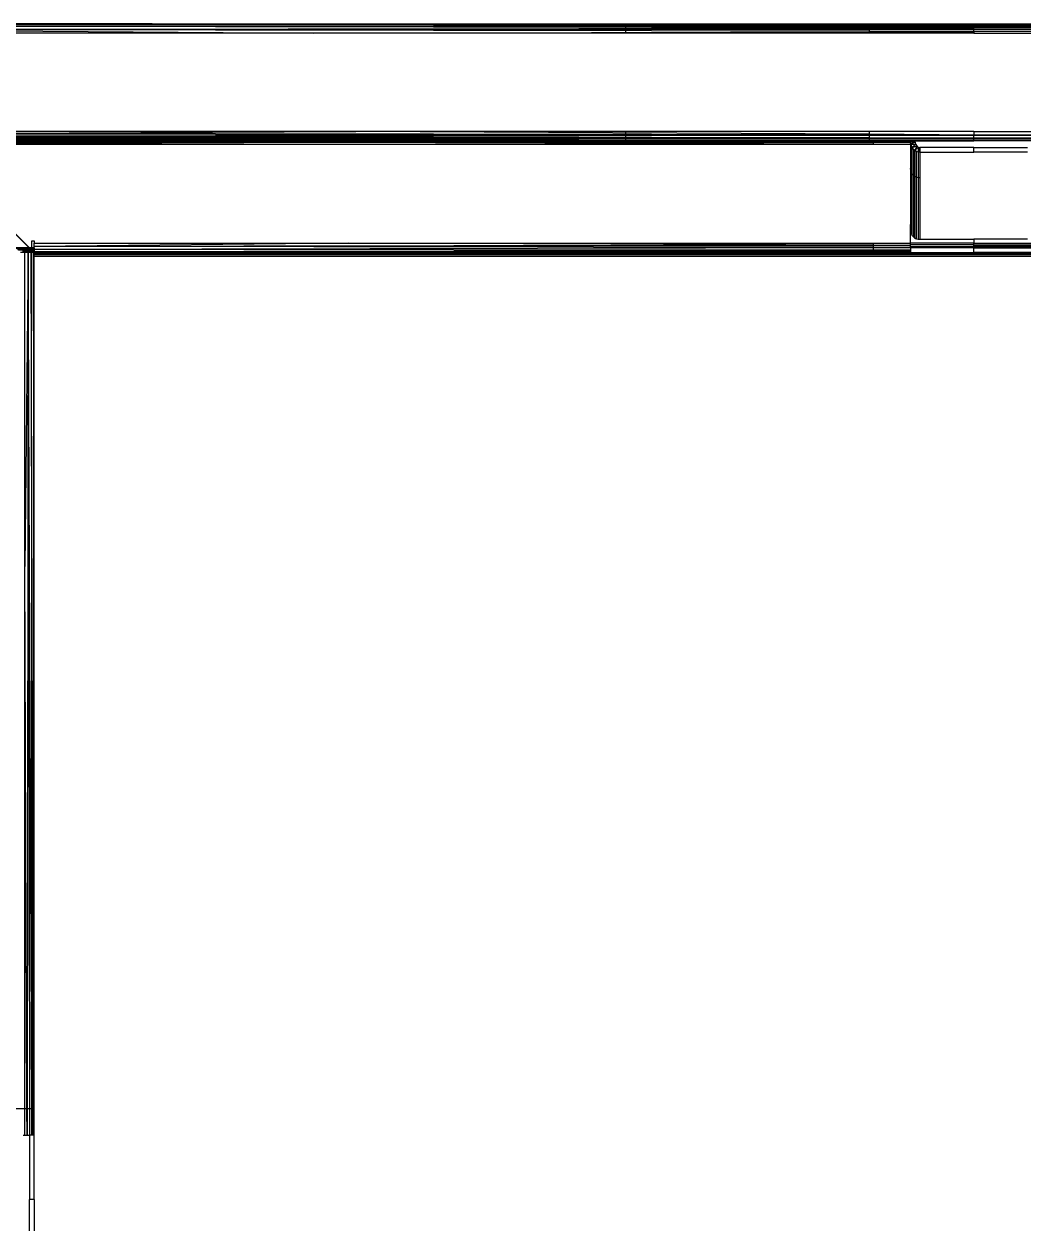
# Model space of a CAD drawing. Header units: inches. Extents: x 12 to 4610, y 8 to 3258.
# Drawn here: x 784 to 1212, y 2132 to 2645 of the extents above; entities that cross this region are included whole.
import ezdxf

# ---------------------------------------------------------------- set-up
doc = ezdxf.new("R2010")
doc.units = ezdxf.units.IN
doc.header["$MEASUREMENT"] = 0

msp = doc.modelspace()

# ---------------------------------------------------------------- linework, layer by layer
for p, q in [((839.07, 2644.63), (700.73, 2644.63)), ((839.07, 2644.63), (700.73, 2644.43)), ((700.73, 2644.43), (1146.2, 2644.59)), ((1146.2, 2644.12), (700.73, 2644.43)), ((1146.2, 2644.43), (700.73, 2644.43)), ((1146.2, 2644.03), (700.73, 2643.59)), ((1146.2, 2643.59), (700.73, 2643.59)), ((1146.2, 2643.04), (700.73, 2643.59)), ((700.73, 2642.26), (1146.2, 2642.9)), ((700.73, 2642.26), (908.24, 2640.65)), ((1146.2, 2642.25), (700.73, 2642.26)), ((1146.2, 2641.55), (700.73, 2642.26)), ((1190.83, 2644.61), (839.07, 2644.63)), ((1041.77, 2644.62), (1041.77, 2644.56)), ((1041.77, 2644.56), (1041.77, 2644.43)), ((1041.77, 2644.43), (1041.77, 2644.19)), ((1041.77, 2644.19), (1041.77, 2643.93)), ((1041.77, 2643.93), (1041.77, 2643.59)), ((1041.77, 2643.59), (1041.77, 2643.17)), ((1041.77, 2643.17), (1041.77, 2642.75)), ((1041.77, 2642.75), (1041.77, 2642.25)), ((1041.77, 2642.25), (1041.77, 2641.72)), ((1146.2, 2644.59), (1190.83, 2644.61)), ((1146.2, 2644.43), (1146.2, 2644.59)), ((1190.83, 2644.43), (1146.2, 2644.43)), ((1146.2, 2644.12), (1146.2, 2644.43)), ((1190.83, 2644.1), (1146.2, 2644.12)), ((1146.2, 2644.03), (1146.2, 2644.12)), ((1190.83, 2644.1), (1146.2, 2644.03)), ((1146.2, 2643.59), (1146.2, 2644.03)), ((1190.83, 2643.59), (1146.2, 2643.59)), ((1146.2, 2643.04), (1146.2, 2643.59)), ((1190.83, 2642.97), (1146.2, 2643.04)), ((1146.2, 2642.9), (1146.2, 2643.04)), ((1146.2, 2642.9), (1190.83, 2642.97)), ((1146.2, 2642.25), (1146.2, 2642.9)), ((1190.83, 2642.25), (1146.2, 2642.25)), ((1146.2, 2641.55), (1146.2, 2642.25)), ((1190.83, 2644.61), (1542.58, 2644.63)), ((1190.83, 2644.43), (1190.83, 2644.61)), ((1235.46, 2644.59), (1190.83, 2644.61)), ((1190.83, 2644.1), (1190.83, 2644.43)), ((1190.83, 2644.43), (1235.46, 2644.43)), ((1190.83, 2644.1), (1235.46, 2644.12)), ((1190.83, 2643.59), (1190.83, 2644.1)), ((1190.83, 2644.1), (1235.46, 2644.03)), ((1190.83, 2642.97), (1190.83, 2643.59)), ((1190.83, 2643.59), (1235.46, 2643.59)), ((1190.83, 2642.97), (1235.46, 2643.04)), ((1235.46, 2642.9), (1190.83, 2642.97)), ((1190.83, 2642.25), (1190.83, 2642.97)), ((1190.83, 2642.25), (1235.46, 2642.25)), ((1190.83, 2641.47), (1190.83, 2642.25)), ((908.24, 2640.65), (700.73, 2640.65)), ((908.24, 2640.65), (1146.2, 2641.29)), ((1146.2, 2640.64), (908.24, 2640.65)), ((1041.77, 2641.72), (1041.77, 2641.01)), ((1041.77, 2641.01), (1041.77, 2640.64)), ((1190.83, 2641.47), (1146.2, 2641.55)), ((1146.2, 2641.29), (1146.2, 2641.55)), ((1146.2, 2641.29), (1190.83, 2641.47)), ((1146.2, 2640.64), (1146.2, 2641.29)), ((1190.83, 2640.64), (1146.2, 2640.64)), ((1190.83, 2641.47), (1235.46, 2641.55)), ((1235.46, 2641.29), (1190.83, 2641.47)), ((1190.83, 2641.47), (1190.83, 2640.64)), ((1190.83, 2640.64), (1235.46, 2640.64)), ((926.26, 2598.61), (736.77, 2598.61)), ((737.27, 2597.83), (926.26, 2598.61)), ((1146.2, 2597.16), (737.27, 2597.83)), ((1146.2, 2597.07), (737.77, 2597.07)), ((738.42, 2596.38), (1146.2, 2596.99)), ((1146.2, 2595.85), (738.42, 2596.38)), ((1146.2, 2597.43), (926.26, 2598.61)), ((1146.2, 2598.6), (926.26, 2598.61)), ((1041.77, 2598.6), (1041.77, 2597.99)), ((1041.77, 2597.99), (1041.77, 2597.33)), ((1041.77, 2597.33), (1041.77, 2597.07)), ((1041.77, 2597.07), (1041.77, 2596.83)), ((1041.77, 2596.83), (1041.77, 2595.98)), ((1190.83, 2598.6), (1146.2, 2598.6)), ((1146.2, 2597.43), (1146.2, 2598.6)), ((1190.83, 2597.07), (1146.2, 2597.43)), ((1146.2, 2597.16), (1146.2, 2597.43)), ((1190.83, 2597.07), (1146.2, 2597.16)), ((1146.2, 2597.07), (1146.2, 2597.16)), ((1190.83, 2597.07), (1146.2, 2597.07)), ((1146.2, 2596.99), (1146.2, 2597.07)), ((1146.2, 2596.99), (1190.83, 2597.07)), ((1146.2, 2595.85), (1146.2, 2596.99)), ((1190.83, 2598.6), (1235.46, 2598.6)), ((1190.83, 2598.6), (1190.83, 2597.07)), ((1190.83, 2597.07), (1235.46, 2597.43)), ((1190.83, 2597.07), (1235.46, 2597.16)), ((1190.83, 2597.07), (1235.46, 2597.07)), ((1235.46, 2596.99), (1190.83, 2597.07)), ((1190.83, 2595.77), (1190.83, 2597.07)), ((1146.2, 2595.77), (739.12, 2595.78)), ((739.68, 2595.28), (1146.2, 2595.72)), ((1146.2, 2594.95), (739.68, 2595.28)), ((1146.2, 2594.91), (740.2, 2594.9)), ((740.5, 2594.68), (1146.2, 2594.88)), ((914.7, 2594.61), (740.5, 2594.68)), ((786.49, 2548.9), (742.23, 2593.16)), ((742.27, 2594.58), (1147.83, 2594.22)), ((1147.83, 2594.14), (742.28, 2593.95)), ((742.28, 2593.95), (913.54, 2593.23)), ((1147.83, 2593.93), (742.28, 2593.95)), ((742.3, 2593.23), (913.54, 2593.23)), ((742.3, 2593.23), (786.63, 2548.9)), ((783.9, 2594.61), (914.7, 2594.61)), ((913.54, 2593.23), (1147.83, 2593.93)), ((913.54, 2593.23), (1147.83, 2593.22)), ((914.7, 2594.61), (928.26, 2594.61)), ((928.26, 2594.61), (1146.2, 2594.84)), ((928.26, 2594.61), (1146.2, 2594.6)), ((1041.77, 2595.98), (1041.77, 2595.78)), ((1041.77, 2595.77), (1041.77, 2595.6)), ((1041.77, 2595.6), (1041.77, 2595.04)), ((1041.77, 2595.04), (1041.77, 2594.91)), ((1041.77, 2594.91), (1041.77, 2594.83)), ((1041.77, 2594.83), (1041.77, 2594.73)), ((1041.77, 2594.73), (1041.77, 2594.6)), ((1190.83, 2595.77), (1146.2, 2595.85)), ((1146.2, 2595.77), (1146.2, 2595.85)), ((1190.83, 2595.77), (1146.2, 2595.77)), ((1146.2, 2595.72), (1146.2, 2595.77)), ((1146.2, 2595.72), (1190.83, 2595.77)), ((1146.2, 2594.95), (1146.2, 2595.72)), ((1190.83, 2594.91), (1146.2, 2594.95)), ((1146.2, 2594.91), (1146.2, 2594.95)), ((1190.83, 2594.91), (1146.2, 2594.91)), ((1146.2, 2594.88), (1146.2, 2594.91)), ((1146.2, 2594.84), (1190.83, 2594.91)), ((1146.2, 2594.88), (1190.83, 2594.91)), ((1146.2, 2594.84), (1146.2, 2594.88)), ((1146.2, 2594.6), (1146.2, 2594.84)), ((1146.2, 2594.6), (1147.83, 2594.6)), ((1147.83, 2594.6), (1147.83, 2594.22)), ((1147.83, 2594.6), (1163.71, 2594.6)), ((1147.83, 2594.22), (1147.83, 2594.14)), ((1147.83, 2594.22), (1163.83, 2594.2)), ((1163.83, 2594.15), (1147.83, 2594.14)), ((1147.83, 2594.14), (1147.83, 2593.93)), ((1147.83, 2593.93), (1163.84, 2594.02)), ((1147.83, 2593.93), (1147.83, 2593.22)), ((1147.83, 2593.22), (1163.83, 2593.22)), ((1163.71, 2594.6), (1163.79, 2594.33)), ((1163.71, 2594.6), (1163.79, 2594.6)), ((1163.79, 2594.6), (1163.79, 2594.33)), ((1163.79, 2594.6), (1163.83, 2594.6)), ((1163.79, 2594.33), (1163.83, 2594.2)), ((1163.83, 2594.6), (1163.83, 2594.2)), ((1163.83, 2594.6), (1165.83, 2594.6)), ((1163.83, 2594.2), (1163.83, 2594.15)), ((1163.83, 2594.15), (1163.83, 2594.09)), ((1165.83, 2594.09), (1163.83, 2594.09)), ((1163.83, 2594.09), (1163.84, 2594.02)), ((1163.84, 2594.02), (1163.83, 2593.97)), ((1163.83, 2593.97), (1163.83, 2593.22)), ((1163.91, 2593.26), (1163.83, 2593.97)), ((1163.83, 2593.22), (1163.83, 2582.78)), ((1165.83, 2594.09), (1163.91, 2593.26)), ((1163.91, 2581.99), (1163.91, 2593.26)), ((1164.14, 2592.47), (1163.91, 2593.26)), ((1163.91, 2593.26), (1165.98, 2593.23)), ((1164.14, 2581.24), (1164.14, 2592.47)), ((1164.51, 2591.73), (1164.14, 2592.47)), ((1165.98, 2593.23), (1164.51, 2591.73)), ((1164.51, 2591.73), (1166.42, 2592.49)), ((1164.51, 2580.55), (1164.51, 2591.73)), ((1165, 2591.08), (1164.51, 2591.73)), ((1165, 2591.08), (1165, 2579.94)), ((1165.61, 2590.54), (1165, 2591.08)), ((1166.42, 2592.49), (1165.61, 2590.54)), ((1165.61, 2590.54), (1167.07, 2591.96)), ((1165.83, 2594.09), (1165.83, 2594.6)), ((1165.83, 2594.6), (1190.83, 2594.6)), ((1165.83, 2594.09), (1165.98, 2593.23)), ((1165.98, 2593.23), (1166.42, 2592.49)), ((1166.42, 2592.49), (1167.07, 2591.96)), ((1167.07, 2591.96), (1167.05, 2589.85)), ((1167.07, 2591.96), (1167.83, 2591.71)), ((1167.83, 2590.72), (1167.07, 2591.96)), ((1190.83, 2591.71), (1167.83, 2591.71)), ((1167.83, 2591.71), (1167.83, 2590.72)), ((1190.83, 2595.77), (1235.46, 2595.85)), ((1190.83, 2594.91), (1190.83, 2595.77)), ((1190.83, 2595.77), (1235.46, 2595.77)), ((1235.46, 2595.72), (1190.83, 2595.77)), ((1190.83, 2594.91), (1235.46, 2594.95)), ((1190.83, 2594.6), (1190.83, 2594.91)), ((1190.83, 2594.91), (1235.46, 2594.91)), ((1235.46, 2594.84), (1190.83, 2594.91)), ((1235.46, 2594.88), (1190.83, 2594.91)), ((1215.82, 2594.6), (1190.83, 2594.6)), ((1190.83, 2591.71), (1213.82, 2591.71)), ((1190.83, 2589.72), (1190.83, 2591.71)), ((1165.61, 2579.44), (1165.61, 2590.54)), ((1166.3, 2590.12), (1165.61, 2590.54)), ((1166.3, 2579.07), (1166.3, 2590.12)), ((1167.05, 2589.85), (1166.3, 2590.12)), ((1167.05, 2589.85), (1167.05, 2578.84)), ((1167.08, 2589.84), (1167.05, 2589.85)), ((1167.08, 2589.87), (1167.11, 2589.91)), ((1167.08, 2589.84), (1167.08, 2589.87)), ((1167.11, 2589.84), (1167.08, 2589.84)), ((1167.11, 2589.91), (1167.83, 2590.72)), ((1167.11, 2589.91), (1167.11, 2589.84)), ((1167.83, 2589.72), (1167.11, 2589.84)), ((1167.83, 2590.72), (1167.83, 2589.72)), ((1167.83, 2589.72), (1167.83, 2578.76)), ((1167.83, 2589.72), (1190.83, 2589.72)), ((1213.82, 2589.72), (1190.83, 2589.72)), ((1163.91, 2581.99), (1163.83, 2582.78)), ((1163.83, 2582.78), (1163.83, 2556.13)), ((1163.91, 2555.4), (1163.91, 2581.99)), ((1164.14, 2581.24), (1163.91, 2581.99)), ((1164.14, 2554.7), (1164.14, 2581.24)), ((1164.51, 2580.55), (1164.14, 2581.24)), ((1164.51, 2554.06), (1164.51, 2580.55)), ((1165, 2579.94), (1164.51, 2580.55)), ((1165.61, 2579.44), (1165, 2579.94)), ((1165, 2579.94), (1165, 2553.5)), ((1165.61, 2553.05), (1165.61, 2579.44)), ((1166.3, 2579.07), (1165.61, 2579.44)), ((1166.3, 2552.73), (1166.3, 2579.07)), ((1167.05, 2578.84), (1166.3, 2579.07)), ((1167.83, 2578.76), (1167.05, 2578.84)), ((1167.05, 2578.84), (1167.05, 2552.55)), ((1167.83, 2578.76), (1167.83, 2552.53)), ((1163.73, 2550.9), (1163.73, 2558.89)), ((1163.83, 2556.13), (1163.91, 2555.4)), ((1163.91, 2555.4), (1164.14, 2554.7)), ((787.63, 2551.9), (788.63, 2551.9)), ((787.63, 2548.9), (787.63, 2551.9)), ((788.63, 2551.9), (788.63, 2550.9)), ((788.63, 2550.9), (923.15, 2550.9)), ((923.15, 2550.9), (788.63, 2549.37)), ((788.63, 2549.37), (788.63, 2550.9)), ((1147.83, 2549.98), (788.63, 2549.37)), ((923.15, 2550.9), (1147.83, 2550.9)), ((1147.83, 2549.98), (923.15, 2550.9)), ((1147.83, 2550.9), (1147.83, 2549.98)), ((1147.83, 2550.9), (1163.73, 2550.9)), ((1163.73, 2549.86), (1147.83, 2549.98)), ((1147.83, 2549.98), (1147.83, 2549.83)), ((1190.83, 2550.9), (1163.73, 2550.9)), ((1163.73, 2550.13), (1163.73, 2550.9)), ((1190.83, 2550.13), (1163.73, 2550.13)), ((1163.73, 2549.86), (1163.73, 2550.13)), ((1164.14, 2554.7), (1164.51, 2554.06)), ((1164.51, 2554.06), (1165, 2553.5)), ((1165, 2553.5), (1165.61, 2553.05)), ((1165.61, 2553.05), (1165.83, 2552.95)), ((1165.83, 2552.74), (1165.83, 2552.95)), ((1165.83, 2552.95), (1166.3, 2552.73)), ((1166.3, 2552.73), (1165.83, 2552.74)), ((1166.3, 2552.73), (1167.05, 2552.55)), ((1167.05, 2552.55), (1167.83, 2552.53)), ((1167.83, 2552.53), (1190.83, 2552.53)), ((1213.82, 2552.53), (1190.83, 2552.53)), ((1190.83, 2552.53), (1190.83, 2550.9)), ((1190.83, 2550.9), (1217.92, 2550.9)), ((1190.83, 2550.13), (1190.83, 2550.9)), ((1190.83, 2549.48), (1190.83, 2550.13)), ((1190.83, 2550.13), (1217.92, 2550.13)), ((786.49, 2548.9), (780.03, 2548.9)), ((780.47, 2548.84), (786.55, 2548.84)), ((786.69, 2548.7), (780.79, 2548.7)), ((780.92, 2548.64), (786.74, 2548.64)), ((786.78, 2548.61), (780.98, 2548.61)), ((786.91, 2548.47), (781.17, 2548.47)), ((787.11, 2548.28), (781.43, 2548.28)), ((781.55, 2548.17), (787.22, 2548.16)), ((788.63, 2547.79), (781.93, 2547.79)), ((784.56, 2546.83), (782.68, 2546.83)), ((783.56, 2547.83), (787.56, 2547.83)), ((783.56, 2547.76), (788.63, 2547.76)), ((788.63, 2547.33), (783.56, 2547.33)), ((783.56, 2547.21), (788.63, 2547.21)), ((786.09, 2546.83), (784.56, 2546.83)), ((784.56, 2412.55), (784.56, 2546.83)), ((786.09, 2546.83), (784.56, 2412.55)), ((786.09, 2546.83), (785.61, 2180.64)), ((787.38, 2546.83), (786.09, 2546.83)), ((786.09, 2546.83), (786.54, 2180.64)), ((787.55, 2180.64), (786.09, 2546.83)), ((786.55, 2548.84), (786.49, 2548.9)), ((786.63, 2548.9), (786.49, 2548.9)), ((786.55, 2548.84), (786.69, 2548.84)), ((786.63, 2548.9), (786.69, 2548.84)), ((787.63, 2548.9), (786.63, 2548.9)), ((786.69, 2548.84), (787.63, 2548.84)), ((786.74, 2548.64), (786.69, 2548.7)), ((786.83, 2548.7), (786.69, 2548.7)), ((786.78, 2548.61), (786.74, 2548.64)), ((786.74, 2548.64), (786.88, 2548.64)), ((786.91, 2548.47), (786.78, 2548.61)), ((786.92, 2548.61), (786.78, 2548.61)), ((786.83, 2548.7), (786.88, 2548.64)), ((787.63, 2548.7), (786.83, 2548.7)), ((786.88, 2548.64), (786.92, 2548.61)), ((786.88, 2548.64), (787.63, 2548.64)), ((787.11, 2548.28), (786.91, 2548.47)), ((787.06, 2548.47), (786.91, 2548.47)), ((786.92, 2548.61), (787.06, 2548.47)), ((787.63, 2548.61), (786.92, 2548.61)), ((787.06, 2548.47), (787.25, 2548.28)), ((787.63, 2548.47), (787.06, 2548.47)), ((787.25, 2548.28), (787.11, 2548.28)), ((787.56, 2547.83), (787.22, 2548.16)), ((787.22, 2548.16), (787.36, 2548.16)), ((787.63, 2548.28), (787.25, 2548.28)), ((787.36, 2548.16), (787.63, 2547.9)), ((787.36, 2548.16), (787.63, 2548.16)), ((788.25, 2546.83), (787.38, 2546.83)), ((787.38, 2546.83), (787.61, 2180.64)), ((788.27, 2180.64), (787.38, 2546.83)), ((788.63, 2547.83), (787.56, 2547.83)), ((787.63, 2548.84), (787.63, 2548.9)), ((788.63, 2548.9), (787.63, 2548.9)), ((787.63, 2548.84), (788.63, 2548.84)), ((787.63, 2548.64), (787.63, 2548.7)), ((788.63, 2548.7), (787.63, 2548.7)), ((787.63, 2548.61), (787.63, 2548.64)), ((787.63, 2548.64), (788.63, 2548.64)), ((787.63, 2548.47), (787.63, 2548.61)), ((788.63, 2548.61), (787.63, 2548.61)), ((787.63, 2548.28), (787.63, 2548.47)), ((788.63, 2548.47), (787.63, 2548.47)), ((788.63, 2548.28), (787.63, 2548.28)), ((787.63, 2547.9), (787.63, 2548.16)), ((787.63, 2548.16), (788.63, 2548.16)), ((788.56, 2546.83), (788.25, 2546.83)), ((788.25, 2546.83), (788.31, 2180.64)), ((788.56, 2412.55), (788.25, 2546.83)), ((1590.2, 2546.58), (788.56, 2546.83)), ((1589.99, 2546.27), (788.56, 2546.83)), ((1590.14, 2546.49), (788.56, 2546.83)), ((788.56, 2546.58), (788.56, 2546.83)), ((788.56, 2546.58), (1589.99, 2546.27)), ((788.56, 2546.49), (788.56, 2546.58)), ((1589.99, 2546.27), (788.56, 2546.49)), ((788.56, 2546.27), (788.56, 2546.49)), ((1589.69, 2545.82), (788.56, 2546.27)), ((1589.61, 2545.69), (788.56, 2546.27)), ((788.56, 2545.81), (788.56, 2546.27)), ((1589.61, 2545.69), (788.56, 2545.81)), ((788.56, 2545.1), (788.56, 2545.81)), ((1589.23, 2545.1), (788.56, 2545.1)), ((788.56, 2412.55), (788.56, 2545.1)), ((788.63, 2549.37), (1147.83, 2549.83)), ((1147.83, 2548.92), (788.63, 2549.37)), ((788.63, 2548.9), (788.63, 2549.37)), ((788.63, 2548.9), (788.63, 2548.84)), ((1147.83, 2548.85), (788.63, 2548.07)), ((788.63, 2548.84), (788.63, 2548.7)), ((788.63, 2548.7), (788.63, 2548.64)), ((788.63, 2548.64), (788.63, 2548.61)), ((788.63, 2548.61), (788.63, 2548.47)), ((788.63, 2548.47), (788.63, 2548.28)), ((788.63, 2548.28), (788.63, 2548.16)), ((788.63, 2548.16), (788.63, 2548.07)), ((1147.83, 2547.85), (788.63, 2548.07)), ((788.63, 2548.07), (788.63, 2547.83)), ((788.63, 2547.83), (788.63, 2547.79)), ((788.63, 2547.21), (1147.83, 2547.8)), ((788.63, 2547.79), (788.63, 2547.76)), ((788.63, 2547.76), (788.63, 2547.33)), ((788.63, 2547.33), (788.63, 2547.21)), ((788.63, 2547.21), (894.68, 2546.9)), ((788.63, 2547.21), (1029.21, 2546.9)), ((1147.83, 2547.14), (788.63, 2547.21)), ((894.68, 2546.9), (1029.21, 2546.9)), ((1029.21, 2546.9), (1147.83, 2547.14)), ((1029.21, 2546.9), (1147.83, 2547.11)), ((1029.21, 2546.9), (1147.83, 2546.9)), ((1147.83, 2549.83), (1163.73, 2549.86)), ((1147.83, 2549.83), (1147.83, 2548.92)), ((1163.73, 2548.9), (1147.83, 2548.92)), ((1147.83, 2548.92), (1147.83, 2548.85)), ((1163.73, 2548.9), (1147.83, 2548.85)), ((1147.83, 2548.85), (1147.83, 2547.85)), ((1163.73, 2547.83), (1147.83, 2547.85)), ((1147.83, 2547.85), (1147.83, 2547.8)), ((1147.83, 2547.8), (1163.73, 2547.83)), ((1147.83, 2547.8), (1147.83, 2547.14)), ((1163.73, 2547.14), (1147.83, 2547.14)), ((1147.83, 2547.14), (1147.83, 2547.11)), ((1147.83, 2547.11), (1163.73, 2547.14)), ((1147.83, 2547.11), (1147.83, 2546.9)), ((1147.83, 2546.9), (1163.73, 2546.9)), ((1163.73, 2549.48), (1163.73, 2549.86)), ((1163.73, 2549.48), (1190.83, 2549.48)), ((1163.73, 2549.05), (1163.73, 2549.48)), ((1190.83, 2549.05), (1163.73, 2549.05)), ((1163.73, 2548.9), (1163.73, 2549.05)), ((1190.83, 2548.9), (1163.73, 2548.9)), ((1163.73, 2548.9), (1163.73, 2547.83)), ((1163.73, 2547.83), (1163.73, 2547.14)), ((1163.73, 2547.14), (1163.73, 2546.9)), ((1163.73, 2546.9), (1190.83, 2546.9)), ((1217.92, 2549.48), (1190.83, 2549.48)), ((1190.83, 2549.05), (1190.83, 2549.48)), ((1190.83, 2548.9), (1190.83, 2549.05)), ((1190.83, 2549.05), (1217.92, 2549.05)), ((1190.83, 2548.9), (1217.92, 2548.9)), ((1190.83, 2546.9), (1190.83, 2548.9)), ((1217.92, 2546.9), (1190.83, 2546.9)), ((785.5, 2180.64), (784.56, 2412.55)), ((784.56, 2180.64), (784.56, 2412.55)), ((788.31, 2180.64), (788.56, 2412.55)), ((788.56, 2180.64), (788.56, 2412.55)), ((776.56, 2180.64), (784.56, 2180.64)), ((784.56, 2169.23), (784.56, 2180.64)), ((784.56, 2180.64), (785.5, 2180.64)), ((785.59, 2169.23), (785.5, 2180.64)), ((785.5, 2180.64), (785.61, 2180.64)), ((785.61, 2180.64), (785.59, 2169.23)), ((785.61, 2180.64), (786.54, 2180.64)), ((786.54, 2180.64), (787.55, 2180.64)), ((786.54, 2180.64), (786.56, 2169.23)), ((787.62, 2169.23), (787.55, 2180.64)), ((787.55, 2180.64), (787.61, 2180.64)), ((787.61, 2180.64), (788.27, 2180.64)), ((787.61, 2180.64), (787.62, 2169.23)), ((788.31, 2169.23), (788.27, 2180.64)), ((788.27, 2180.64), (788.31, 2180.64)), ((788.31, 2169.23), (788.31, 2180.64)), ((788.31, 2180.64), (788.56, 2180.64)), ((788.56, 2169.23), (788.56, 2180.64)), ((783.83, 2169.23), (784.56, 2169.23)), ((784.56, 2169.23), (785.59, 2169.23)), ((785.59, 2169.23), (786.56, 2169.23)), ((786.56, 2169.23), (786.56, 2141.64)), ((787.62, 2169.23), (786.56, 2169.23)), ((788.31, 2169.23), (787.62, 2169.23)), ((788.56, 2169.23), (788.31, 2169.23)), ((788.56, 2141.64), (788.56, 2169.23)), ((786.56, 2114.04), (786.56, 2141.64)), ((788.56, 2141.64), (786.56, 2141.64)), ((788.56, 2141.64), (788.56, 2114.04))]:
    msp.add_line(p, q)

doc.saveas('drawing.dxf')
